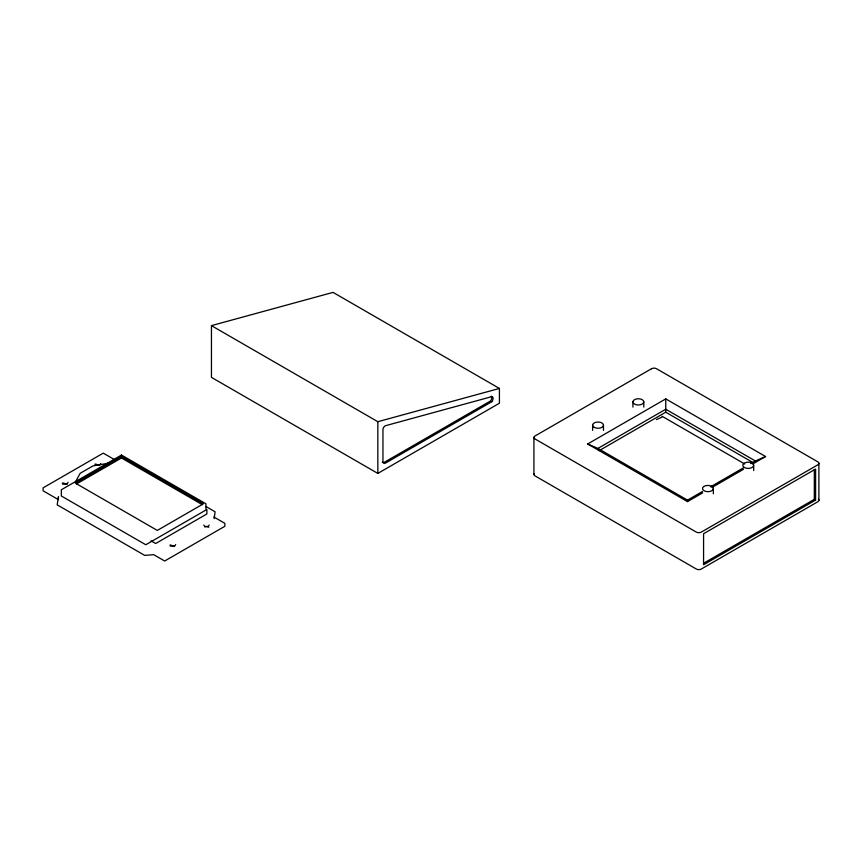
<?xml version="1.0" encoding="UTF-8"?>
<svg xmlns="http://www.w3.org/2000/svg" width="862" height="862" viewBox="0 0 862 862"><rect width="100%" height="100%" fill="white"/><g stroke="black" fill="none" stroke-linecap="round" stroke-linejoin="round"><path stroke-width="1.29" d="M703.446 563.349L814.31 499.335L814.321 469.596M815.592 500.079L815.603 469.047L703.586 533.718L703.575 564.75L815.592 500.079L814.31 499.335M209.207 525.055C208.572 527.199 204.413 527.199 203.777 525.055M68.087 482.257C67.042 486.427 61.062 480.49 62.657 484.196M214.153 518.633L215.112 511.802L205.899 506.479M100.714 463.497C99.464 467.603 93.689 461.547 95.294 465.275M175.686 544.579C174.253 548.62 168.672 542.446 170.299 546.185M75.263 482.311L80.155 473.313L92.956 465.933L109.593 463.002M661.919 417.154L656.424 419.589M121.477 456.526L75.403 483.129L157.315 530.421L203.389 503.817L121.477 456.526L121.477 458.002L202.236 504.626M76.556 483.938L121.477 458.002M377.836 473.421L499.421 403.222L499.421 388.45L333.044 292.38L211.449 325.631L211.449 377.362L377.836 473.421L377.836 421.701L211.449 325.631M702.659 492.859L687.51 501.609L587.679 443.973L665.755 398.89L765.585 456.526L752.774 463.928M587.679 443.973L597.926 448.402L665.755 409.234L755.349 460.965L765.585 456.526M599.068 450.697L665.755 412.198L753.022 462.582M597.926 448.402L687.51 500.132L702.465 491.502M710.514 486.847L743.852 467.603M750.748 463.616L755.349 460.965M711.98 487.483L743.443 469.316M204.574 526.897L206.492 526.445L208.852 527.232M63.465 484.078L67.311 484.099M171.312 546.12L174.62 546.099M377.836 421.701L499.421 388.45M96.803 464.952L99.518 465.049M662.156 416.314L744.768 464.004M115.325 460.092L103.257 453.132L43.1 487.86L43.1 490.812L58.454 499.68M213.841 516.974L224.842 523.331L224.842 526.283L164.685 561.011L153.684 554.665L144.719 555.397L57.183 504.852L58.454 496.727L58.454 498.699M151.033 540.84L155.677 543.513L206.869 513.957L206.869 509.528M818.9 463.336L818.9 500.283M753.668 465.286L753.668 470.544M713.359 488.56A5.431 3.136 0 0 1 705.213 491.275A5.431 3.136 0 0 1 705.213 485.845A5.431 3.136 0 0 1 713.359 488.56L713.359 493.818M687.51 500.132L687.51 501.609M665.755 398.89L665.755 412.198M643.795 401.875A5.431 3.136 0 0 1 635.65 404.59A5.431 3.136 0 0 1 635.65 399.16A5.431 3.136 0 0 1 643.795 401.875L643.795 407.123M632.934 401.875L632.934 407.123M603.475 425.149L603.475 430.407M592.614 425.149L592.614 430.407M533.923 437.476L533.923 474.423M534.052 473.874A3.62 2.09 0 0 0 534.677 475.695L696.604 569.189A3.62 2.09 0 0 0 701.011 569.189L818.157 501.555A3.62 2.09 0 0 0 818.415 499.238M383.299 462.571A4.073 2.349 -60 0 0 384.236 462.344L490.467 401.002A3.556 2.058 -60 0 0 491.221 396.175M382.75 462.495A4.073 2.349 -60 0 1 382.286 462.226M121.477 455.05L61.321 489.778L61.321 495.984L145.797 544.752L205.953 510.024L205.953 503.817L121.477 455.05M491.749 401.746L385.519 463.077A4.073 2.349 -60 0 1 382.954 461.601L382.954 429.362A3.146 1.821 -60 0 1 385.433 425.731L491.825 396.639A3.556 2.058 -60 0 1 493.064 398.481A3.556 2.058 -60 0 1 491.749 401.746M651.457 368.753L534.99 436A3.62 2.09 0 0 0 534.99 438.952L696.248 532.059A3.62 2.09 0 0 0 701.366 532.059L817.844 464.812A3.62 2.09 0 0 0 817.844 461.86L656.575 368.753A3.62 2.09 0 0 0 651.457 368.753M594.209 427.369A5.431 3.136 0 0 0 603.292 425.957A5.431 3.136 0 0 0 596.644 422.121A5.431 3.136 0 0 0 594.209 427.369M744.402 467.506A5.431 3.136 0 0 0 753.485 466.094A5.431 3.136 0 0 0 746.837 462.258A5.431 3.136 0 0 0 744.402 467.506"/></g></svg>
